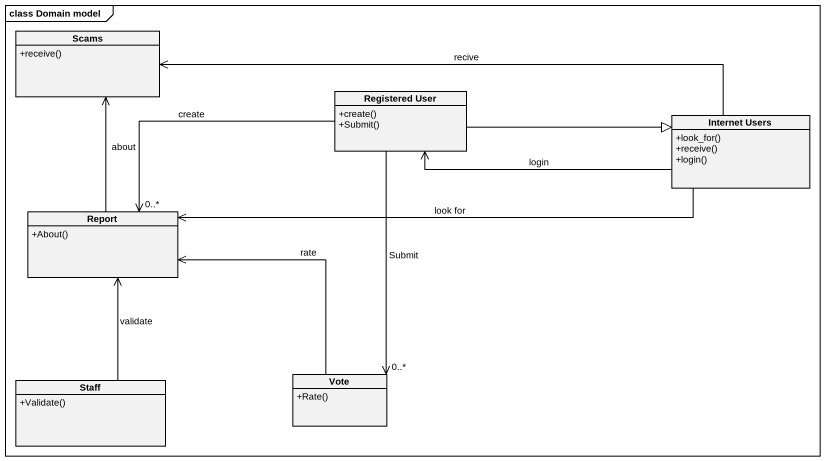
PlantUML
@startuml
mainframe class Domain model
hide circle
hide empty members
skinparam classAttributeIconSize 0
class Scams {
  +receive()
}
class "Registered User" as Registered_User {
  +create()
  +Submit()
}
class "Internet Users" as Internet_Users {
  +look_for()
  +receive()
  +login()
}
class Report {
  +About()
}
class Staff {
  +Validate()
}
class Vote {
  +Rate()
}
Registered_User -right-|> Internet_Users
Registered_User -left-> "0..*" Report : create
Registered_User --> "0..*" Vote : Submit
Internet_Users -left-> Scams : recive
Internet_Users -left-> Registered_User : login
Internet_Users -left-> Report : look for
Report -up-> Scams : about
Staff -up-> Report : validate
Vote -up-> Report : rate
@enduml
